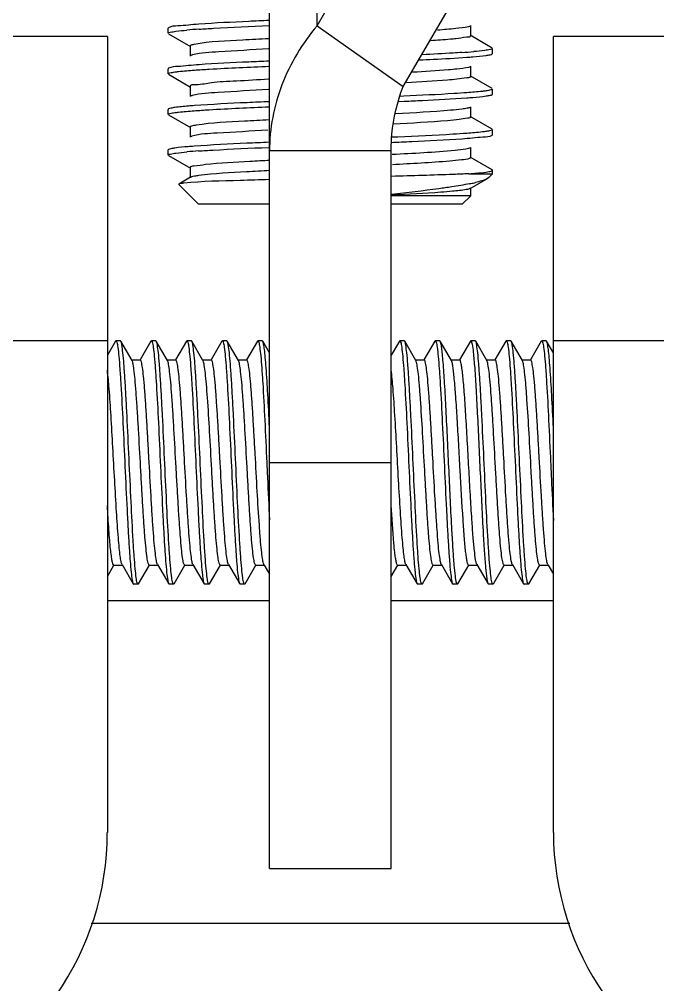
# Model space of a CAD drawing. Extents: x 27938 to 650306, y -92720 to 1524912.
# Drawn here: x 319589 to 319955, y 805428 to 805981 of the extents above; entities that cross this region are included whole.
import ezdxf

# ---------------------------------------------------------------- set-up
doc = ezdxf.new("R2010")
doc.units = 0
doc.header["$LTSCALE"] = 1000
doc.header["$MEASUREMENT"] = 0

msp = doc.modelspace()

# ---------------------------------------------------------------- linework, layer by layer
at = {"linetype": 'Continuous'}
for p, q in [((319759.54, 805976.92), (319930.65, 806269.01)), ((319808.82, 805942.07), (319979.93, 806234.16)), ((319759.54, 805976.92), (319759.54, 806148.02)), ((319732.32, 805494.54), (319732.32, 806101.56)), ((319674.48, 805975.76), (319674.26, 805975.5)), ((319674.26, 805972.6), (319674.26, 805975.5)), ((319674.26, 805972.6), (319674.26, 805975.5)), ((319759.54, 805976.92), (319808.82, 805942.07)), ((319847.55, 805971.14), (319847.55, 805976.95)), ((319639.42, 805970.8), (319569.72, 805970.8)), ((319639.42, 805970.8), (319639.42, 805515.11)), ((319674.48, 805972.34), (319687.09, 805965.04)), ((319859.9, 805964.14), (319847.29, 805971.44)), ((319894.97, 805515.11), (319894.97, 805970.8)), ((319964.66, 805970.8), (319894.97, 805970.8)), ((319686.84, 805965.34), (319686.84, 805959.53)), ((319859.9, 805960.73), (319860.12, 805960.98)), ((319860.12, 805960.98), (319860.12, 805963.88)), ((319860.12, 805960.98), (319860.12, 805963.88)), ((319847.55, 805947.91), (319847.55, 805953.72)), ((319674.48, 805952.52), (319674.26, 805952.27)), ((319674.26, 805949.36), (319674.26, 805952.27)), ((319674.26, 805949.36), (319674.26, 805952.27)), ((319674.48, 805949.11), (319687.09, 805941.81)), ((319859.9, 805940.91), (319847.29, 805948.21)), ((319686.84, 805942.1), (319686.84, 805936.3)), ((319859.9, 805937.49), (319860.12, 805937.75)), ((319860.12, 805937.75), (319860.12, 805940.65)), ((319860.12, 805937.75), (319860.12, 805940.65)), ((319805.84, 805933.53), (319809.44, 805933.69)), ((319809.29, 805936.58), (319807.16, 805936.49)), ((319674.48, 805929.29), (319674.26, 805929.04)), ((319674.26, 805926.13), (319674.26, 805929.04)), ((319674.26, 805926.13), (319674.26, 805929.04)), ((319674.48, 805925.88), (319687.09, 805918.58)), ((319847.55, 805924.68), (319847.55, 805930.49)), ((319859.9, 805917.68), (319847.29, 805924.97)), ((319686.84, 805918.87), (319686.84, 805913.06)), ((319860.12, 805914.52), (319860.12, 805917.42)), ((319860.12, 805914.52), (319860.12, 805917.42)), ((319805.84, 805913.2), (319801.89, 805913.03)), ((319859.9, 805914.26), (319860.12, 805914.52)), ((319674.48, 805906.06), (319674.26, 805905.8)), ((319674.26, 805902.9), (319674.26, 805905.8)), ((319674.26, 805902.9), (319674.26, 805905.8)), ((319802.02, 805905.23), (319732.32, 805905.23)), ((319802.02, 805494.54), (319802.02, 805905.23)), ((319847.55, 805901.45), (319847.55, 805907.26)), ((319674.48, 805902.65), (319687.09, 805895.35)), ((319859.9, 805894.44), (319847.29, 805901.74)), ((319686.84, 805895.64), (319686.84, 805889.83)), ((319860.12, 805894.19), (319859.9, 805894.44)), ((319860.12, 805892.16), (319860.12, 805894.19)), ((319687.09, 805890.13), (319680.4, 805886.25)), ((319846.47, 805892.16), (319860.12, 805892.16)), ((319847.29, 805883.73), (319857.21, 805889.47)), ((319858.05, 805890.09), (319857.21, 805889.47)), ((319858.05, 805890.09), (319860.12, 805892.16)), ((319680.4, 805886.25), (319680.34, 805886.08)), ((319691.69, 805874.74), (319680.34, 805886.08)), ((319847.55, 805879.58), (319847.55, 805884.02)), ((319847.55, 805879.58), (319802.02, 805879.58)), ((319842.7, 805874.74), (319847.55, 805879.58)), ((319732.32, 805874.74), (319691.69, 805874.74)), ((319842.7, 805874.74), (319802.02, 805874.74)), ((319639.42, 805796.56), (319569.72, 805796.56)), ((319644.09, 805796.34), (319639.42, 805788.27)), ((319644.09, 805796.34), (319644.35, 805796.56)), ((319646.89, 805796.56), (319644.35, 805796.56)), ((319646.89, 805796.56), (319644.35, 805796.56)), ((319644.35, 805796.56), (319644.39, 805796.55)), ((319647.15, 805796.34), (319646.89, 805796.56)), ((319653.57, 805785.26), (319647.15, 805796.34)), ((319664.42, 805796.34), (319658.19, 805785.59)), ((319664.42, 805796.34), (319664.68, 805796.56)), ((319667.22, 805796.56), (319664.68, 805796.56)), ((319667.22, 805796.56), (319664.68, 805796.56)), ((319664.68, 805796.56), (319664.71, 805796.55)), ((319667.48, 805796.34), (319667.22, 805796.56)), ((319673.9, 805785.26), (319667.48, 805796.34)), ((319684.74, 805796.34), (319678.52, 805785.59)), ((319684.74, 805796.34), (319685, 805796.56)), ((319687.54, 805796.56), (319685, 805796.56)), ((319687.54, 805796.56), (319685, 805796.56)), ((319685, 805796.56), (319685.04, 805796.55)), ((319687.8, 805796.34), (319687.54, 805796.56)), ((319694.22, 805785.26), (319687.8, 805796.34)), ((319705.07, 805796.34), (319698.84, 805785.59)), ((319705.07, 805796.34), (319705.33, 805796.56)), ((319707.87, 805796.56), (319705.33, 805796.56)), ((319707.87, 805796.56), (319705.33, 805796.56)), ((319705.33, 805796.56), (319705.37, 805796.55)), ((319708.13, 805796.34), (319707.87, 805796.56)), ((319714.55, 805785.26), (319708.13, 805796.34)), ((319725.4, 805796.34), (319719.17, 805785.59)), ((319725.4, 805796.34), (319725.66, 805796.56)), ((319728.2, 805796.56), (319725.66, 805796.56)), ((319728.2, 805796.56), (319725.66, 805796.56)), ((319725.66, 805796.56), (319725.7, 805796.55)), ((319728.46, 805796.34), (319728.2, 805796.56)), ((319732.32, 805789.67), (319728.46, 805796.34)), ((319806.71, 805796.34), (319802.02, 805788.24)), ((319806.71, 805796.34), (319806.97, 805796.56)), ((319809.51, 805796.56), (319806.97, 805796.56)), ((319809.51, 805796.56), (319806.97, 805796.56)), ((319806.97, 805796.56), (319807.01, 805796.55)), ((319809.77, 805796.34), (319809.51, 805796.56)), ((319816.19, 805785.26), (319809.77, 805796.34)), ((319827.04, 805796.34), (319820.81, 805785.59)), ((319827.04, 805796.34), (319827.3, 805796.56)), ((319829.84, 805796.56), (319827.3, 805796.56)), ((319829.84, 805796.56), (319827.3, 805796.56)), ((319827.3, 805796.56), (319827.34, 805796.55)), ((319830.1, 805796.34), (319829.84, 805796.56)), ((319836.52, 805785.26), (319830.1, 805796.34)), ((319847.37, 805796.34), (319841.14, 805785.59)), ((319847.37, 805796.34), (319847.63, 805796.56)), ((319850.17, 805796.56), (319847.63, 805796.56)), ((319850.17, 805796.56), (319847.63, 805796.56)), ((319847.63, 805796.56), (319847.67, 805796.55)), ((319850.43, 805796.34), (319850.17, 805796.56)), ((319856.85, 805785.26), (319850.43, 805796.34)), ((319867.7, 805796.34), (319861.47, 805785.59)), ((319867.7, 805796.34), (319867.96, 805796.56)), ((319870.5, 805796.56), (319867.96, 805796.56)), ((319870.5, 805796.56), (319867.96, 805796.56)), ((319867.96, 805796.56), (319867.99, 805796.55)), ((319870.76, 805796.34), (319870.5, 805796.56)), ((319877.18, 805785.26), (319870.76, 805796.34)), ((319888.02, 805796.34), (319881.8, 805785.59)), ((319888.02, 805796.34), (319888.28, 805796.56)), ((319890.82, 805796.56), (319888.28, 805796.56)), ((319890.82, 805796.56), (319888.28, 805796.56)), ((319888.28, 805796.56), (319888.32, 805796.55)), ((319891.08, 805796.34), (319890.82, 805796.56)), ((319894.97, 805789.63), (319891.08, 805796.34)), ((319964.66, 805796.56), (319894.97, 805796.56)), ((319658.3, 805785.52), (319653.41, 805785.52)), ((319678.63, 805785.52), (319673.74, 805785.52)), ((319698.96, 805785.52), (319694.07, 805785.52)), ((319694.35, 805784.99), (319694.22, 805785.26)), ((319719.29, 805785.52), (319714.4, 805785.52)), ((319820.93, 805785.52), (319816.04, 805785.52)), ((319816.39, 805784.81), (319816.19, 805785.26)), ((319841.26, 805785.52), (319836.37, 805785.52)), ((319861.58, 805785.52), (319856.69, 805785.52)), ((319881.91, 805785.52), (319877.02, 805785.52)), ((319730.74, 805726.79), (319730.75, 805726.61)), ((319732.32, 805726.86), (319802.02, 805726.86)), ((319893.37, 805726.79), (319893.4, 805726.06)), ((319639.42, 805661.59), (319643.21, 805668.14)), ((319643.1, 805668.2), (319647.99, 805668.2)), ((319647.83, 805668.47), (319654.25, 805657.39)), ((319657.31, 805657.39), (319663.54, 805668.14)), ((319663.42, 805668.2), (319668.31, 805668.2)), ((319668.16, 805668.47), (319674.58, 805657.39)), ((319677.64, 805657.39), (319683.87, 805668.14)), ((319683.75, 805668.2), (319688.64, 805668.2)), ((319688.49, 805668.47), (319694.91, 805657.39)), ((319697.97, 805657.39), (319704.19, 805668.14)), ((319704.08, 805668.2), (319708.97, 805668.2)), ((319708.82, 805668.47), (319715.24, 805657.39)), ((319718.3, 805657.39), (319724.52, 805668.14)), ((319724.41, 805668.2), (319729.3, 805668.2)), ((319729.14, 805668.47), (319729.3, 805668.2)), ((319729.3, 805668.2), (319732.32, 805662.98)), ((319802.02, 805661.56), (319805.83, 805668.14)), ((319805.72, 805668.2), (319810.61, 805668.2)), ((319810.46, 805668.47), (319816.88, 805657.39)), ((319819.94, 805657.39), (319826.16, 805668.14)), ((319826.05, 805668.2), (319830.94, 805668.2)), ((319830.78, 805668.47), (319837.2, 805657.39)), ((319840.26, 805657.39), (319846.49, 805668.14)), ((319846.38, 805668.2), (319851.27, 805668.2)), ((319851.11, 805668.47), (319857.53, 805657.39)), ((319860.59, 805657.39), (319866.82, 805668.14)), ((319866.7, 805668.2), (319871.59, 805668.2)), ((319871.44, 805668.47), (319877.86, 805657.39)), ((319880.92, 805657.39), (319887.15, 805668.14)), ((319887.03, 805668.2), (319891.92, 805668.2)), ((319891.77, 805668.47), (319891.92, 805668.2)), ((319891.92, 805668.2), (319894.97, 805662.95)), ((319654.25, 805657.39), (319654.51, 805657.17)), ((319657.05, 805657.17), (319654.51, 805657.17)), ((319657.05, 805657.17), (319654.51, 805657.17)), ((319657.05, 805657.17), (319657.01, 805657.17)), ((319657.31, 805657.39), (319657.05, 805657.17)), ((319674.58, 805657.39), (319674.84, 805657.17)), ((319677.38, 805657.17), (319674.84, 805657.17)), ((319677.38, 805657.17), (319674.84, 805657.17)), ((319677.38, 805657.17), (319677.34, 805657.17)), ((319677.64, 805657.39), (319677.38, 805657.17)), ((319694.91, 805657.39), (319695.17, 805657.17)), ((319697.71, 805657.17), (319695.17, 805657.17)), ((319697.71, 805657.17), (319695.17, 805657.17)), ((319697.71, 805657.17), (319697.67, 805657.17)), ((319697.97, 805657.39), (319697.71, 805657.17)), ((319715.24, 805657.39), (319715.5, 805657.17)), ((319718.04, 805657.17), (319715.5, 805657.17)), ((319718.04, 805657.17), (319715.5, 805657.17)), ((319718.04, 805657.17), (319718, 805657.17)), ((319718.3, 805657.39), (319718.04, 805657.17)), ((319816.88, 805657.39), (319817.14, 805657.17)), ((319819.68, 805657.17), (319817.14, 805657.17)), ((319819.68, 805657.17), (319817.14, 805657.17)), ((319819.68, 805657.17), (319819.64, 805657.17)), ((319819.94, 805657.39), (319819.68, 805657.17)), ((319837.2, 805657.39), (319837.46, 805657.17)), ((319840, 805657.17), (319837.46, 805657.17)), ((319840, 805657.17), (319837.46, 805657.17)), ((319840.26, 805657.39), (319840, 805657.17)), ((319857.53, 805657.39), (319857.79, 805657.17)), ((319860.33, 805657.17), (319857.79, 805657.17)), ((319860.33, 805657.17), (319857.79, 805657.17)), ((319860.33, 805657.17), (319860.29, 805657.17)), ((319860.59, 805657.39), (319860.33, 805657.17)), ((319877.86, 805657.39), (319878.12, 805657.17)), ((319880.66, 805657.17), (319878.12, 805657.17)), ((319880.66, 805657.17), (319878.12, 805657.17)), ((319880.66, 805657.17), (319880.62, 805657.17)), ((319880.92, 805657.39), (319880.66, 805657.17)), ((319639.42, 805647.87), (319732.32, 805647.87)), ((319802.02, 805647.87), (319894.97, 805647.87)), ((319732.32, 805494.54), (319802.02, 805494.54)), ((319630.07, 805463.18), (319904.32, 805463.18))]:
    msp.add_line(p, q, dxfattribs=at)
for centre, radius, start, end in [((319718.69, 805573.97), 401.84, 93.8141, 94.8058), ((319815.84, 806360.77), 400.09, 273.8288, 274.8033), ((319718.39, 805508.04), 398.06, 93.8424, 94.8038), ((319821.62, 806218.96), 327.74, 274.348, 274.8253), ((319827.34, 805984.79), 100.28, 281.6827, 283.258), ((319821.22, 806013.84), 129.96, 281.4121, 281.7338), ((319476.79, 805515.11), 162.62, 290.3175, 0), ((320057.59, 805515.11), 162.62, 180, 249.6825)]:
    msp.add_arc(centre, radius, start, end, dxfattribs=at)
for points, knots in [([(319691.8, 805977.81), (319687.79, 805977.54), (319682.17, 805976.76), (319676.05, 805976.65), (319674.49, 805975.76)], [0, 0, 0, 0, 0.690313, 1, 1, 1, 1]), ([(319732.01, 805979.87), (319728.14, 805979.71), (319714.73, 805979.11), (319701.32, 805978.46), (319691.8, 805977.81)], [0, 0, 0, 0, 0.28888, 1, 1, 1, 1]), ([(319691.96, 805974.92), (319694.72, 805975.1), (319708.06, 805975.91), (319721.41, 805976.51), (319732, 805976.97)], [0, 0, 0, 0, 0.20666, 1, 1, 1, 1]), ([(319759.54, 805976.92), (319751.1, 805966.83), (319737.33, 805944.2), (319732.32, 805918.04), (319732.32, 805905.23)], [0, 0, 0, 0, 0.506705, 1, 1, 1, 1]), ([(319847.29, 805976.66), (319846.99, 805976.48), (319844.24, 805975.73), (319841.45, 805975.48), (319839.01, 805975.23)], [0, 0, 0, 0, 0.12456, 1, 1, 1, 1]), ([(319674.26, 805972.6), (319674.26, 805973.02), (319676.48, 805973.3), (319677.61, 805973.6), (319678.73, 805973.75)], [0, 0, 0, 0, 0.271559, 1, 1, 1, 1]), ([(319847.54, 805971.14), (319847.55, 805970.37), (319843.15, 805970.28), (319841.14, 805969.64), (319839.01, 805969.42)], [0, 0, 0, 0, 0.265827, 1, 1, 1, 1]), ([(319689.16, 805966.23), (319688.57, 805966.11), (319687.9, 805965.96), (319686.84, 805965.58), (319686.84, 805965.34)], [0, 0, 0, 0, 0.709574, 1, 1, 1, 1]), ([(319731.79, 805969.46), (319726.86, 805969.21), (319712.65, 805968.3), (319698.3, 805967.99), (319689.16, 805966.23)], [0, 0, 0, 0, 0.346423, 1, 1, 1, 1]), ([(319839.01, 805969.42), (319838, 805969.32), (319833.17, 805968.87), (319828.33, 805968.52), (319824.5, 805968.27)], [0, 0, 0, 0, 0.208697, 1, 1, 1, 1]), ([(319688.26, 805960.22), (319688.02, 805960.17), (319687.63, 805960.06), (319687.24, 805959.91), (319687.1, 805959.82)], [0, 0, 0, 0, 0.589728, 1, 1, 1, 1]), ([(319731.79, 805963.65), (319722.29, 805963.16), (319707.82, 805962.09), (319693.16, 805961.43), (319688.26, 805960.22)], [0, 0, 0, 0, 0.653589, 1, 1, 1, 1]), ([(319818.27, 805957.32), (319820.88, 805957.45), (319829.92, 805957.9), (319838.96, 805958.4), (319845.39, 805958.87)], [0, 0, 0, 0, 0.288481, 1, 1, 1, 1]), ([(319842.55, 805961.57), (319840.9, 805961.46), (319833.3, 805960.98), (319825.69, 805960.59), (319819.74, 805960.3)], [0, 0, 0, 0, 0.217612, 1, 1, 1, 1]), ([(319845.39, 805958.87), (319846.52, 805958.95), (319850.18, 805959.24), (319853.84, 805959.57), (319856.36, 805959.93)], [0, 0, 0, 0, 0.307442, 1, 1, 1, 1]), ([(319860.12, 805963.88), (319860.12, 805963.46), (319857.88, 805963.18), (319856.75, 805962.88), (319855.63, 805962.73)], [0, 0, 0, 0, 0.271489, 1, 1, 1, 1]), ([(319856.36, 805959.93), (319857.13, 805960.03), (319858.32, 805960.24), (319859.52, 805960.51), (319859.9, 805960.73)], [0, 0, 0, 0, 0.642991, 1, 1, 1, 1]), ([(319691.96, 805954.59), (319687.92, 805954.31), (319682.24, 805953.53), (319676.06, 805953.43), (319674.49, 805952.52)], [0, 0, 0, 0, 0.690488, 1, 1, 1, 1]), ([(319689.26, 805951.49), (319692.12, 805951.7), (319706.4, 805952.62), (319720.71, 805953.25), (319732.15, 805953.74)], [0, 0, 0, 0, 0.199878, 1, 1, 1, 1]), ([(319732, 805956.64), (319728.15, 805956.48), (319714.8, 805955.88), (319701.45, 805955.23), (319691.96, 805954.59)], [0, 0, 0, 0, 0.28855, 1, 1, 1, 1]), ([(319847.29, 805953.43), (319847.01, 805953.26), (319844.51, 805952.55), (319841.95, 805952.31), (319839.72, 805952.08)], [0, 0, 0, 0, 0.12695, 1, 1, 1, 1]), ([(319674.26, 805949.36), (319674.26, 805949.73), (319676.15, 805950.04), (319677.14, 805950.3), (319678.1, 805950.43)], [0, 0, 0, 0, 0.274156, 1, 1, 1, 1]), ([(319678.1, 805950.43), (319678.81, 805950.53), (319682.52, 805950.98), (319686.25, 805951.27), (319689.26, 805951.49)], [0, 0, 0, 0, 0.191478, 1, 1, 1, 1]), ([(319839.72, 805952.08), (319838.1, 805951.9), (319829.64, 805951.13), (319821.15, 805950.62), (319814.3, 805950.23)], [0, 0, 0, 0, 0.191776, 1, 1, 1, 1]), ([(319847.54, 805947.91), (319847.55, 805947.2), (319843.54, 805947.05), (319841.67, 805946.48), (319839.72, 805946.27)], [0, 0, 0, 0, 0.266822, 1, 1, 1, 1]), ([(319731.82, 805946.23), (319725.65, 805945.91), (319715.04, 805945.17), (319699.99, 805944.71), (319693.12, 805942.94), (319686.85, 805943.19), (319686.84, 805942.1)], [0, 0, 0, 0, 0.408978, 0.726291, 0.927833, 1, 1, 1, 1]), ([(319839.72, 805946.27), (319837.9, 805946.07), (319828.25, 805945.2), (319818.57, 805944.65), (319810.72, 805944.22)], [0, 0, 0, 0, 0.188503, 1, 1, 1, 1]), ([(319688.05, 805936.94), (319687.86, 805936.89), (319687.54, 805936.79), (319687.22, 805936.66), (319687.1, 805936.59)], [0, 0, 0, 0, 0.581089, 1, 1, 1, 1]), ([(319731.8, 805940.42), (319722.18, 805939.93), (319707.66, 805938.79), (319692.88, 805938.23), (319688.05, 805936.94)], [0, 0, 0, 0, 0.658464, 1, 1, 1, 1]), ([(319802.02, 805905.23), (319802.02, 805908.4), (319802.6, 805920.93), (319805.54, 805933.31), (319808.82, 805942.07)], [0, 0, 0, 0, 0.253333, 1, 1, 1, 1]), ([(319845.39, 805938.54), (319842.95, 805938.36), (319830.93, 805937.58), (319818.89, 805937.01), (319809.29, 805936.58)], [0, 0, 0, 0, 0.202741, 1, 1, 1, 1]), ([(319845.36, 805935.64), (319846.49, 805935.72), (319850.16, 805936.01), (319853.83, 805936.34), (319856.36, 805936.69)], [0, 0, 0, 0, 0.307508, 1, 1, 1, 1]), ([(319856.36, 805939.6), (319855.67, 805939.5), (319852.02, 805939.05), (319848.35, 805938.76), (319845.39, 805938.54)], [0, 0, 0, 0, 0.191345, 1, 1, 1, 1]), ([(319860.12, 805940.65), (319860.12, 805940.29), (319858.28, 805939.98), (319857.31, 805939.73), (319856.36, 805939.6)], [0, 0, 0, 0, 0.274511, 1, 1, 1, 1]), ([(319856.36, 805936.69), (319857.13, 805936.8), (319858.31, 805937.01), (319859.52, 805937.28), (319859.9, 805937.49)], [0, 0, 0, 0, 0.64302, 1, 1, 1, 1]), ([(319689.26, 805931.17), (319688.12, 805931.08), (319684.39, 805930.79), (319680.67, 805930.46), (319678.1, 805930.1)], [0, 0, 0, 0, 0.307315, 1, 1, 1, 1]), ([(319732.15, 805933.42), (319727.94, 805933.23), (319713.64, 805932.59), (319699.34, 805931.9), (319689.26, 805931.17)], [0, 0, 0, 0, 0.294353, 1, 1, 1, 1]), ([(319809.44, 805933.69), (319812.95, 805933.84), (319824.93, 805934.4), (319836.9, 805935.01), (319845.36, 805935.64)], [0, 0, 0, 0, 0.292638, 1, 1, 1, 1]), ([(319674.26, 805926.13), (319674.26, 805926.5), (319676.13, 805926.81), (319677.11, 805927.06), (319678.06, 805927.19)], [0, 0, 0, 0, 0.274335, 1, 1, 1, 1]), ([(319678.1, 805930.1), (319677.31, 805929.99), (319676.1, 805929.78), (319674.87, 805929.51), (319674.49, 805929.29)], [0, 0, 0, 0, 0.643846, 1, 1, 1, 1]), ([(319678.06, 805927.19), (319678.77, 805927.29), (319682.44, 805927.74), (319686.14, 805928.03), (319689.13, 805928.25)], [0, 0, 0, 0, 0.191445, 1, 1, 1, 1]), ([(319689.13, 805928.25), (319691.98, 805928.46), (319706.31, 805929.38), (319720.66, 805930.02), (319732.15, 805930.51)], [0, 0, 0, 0, 0.199508, 1, 1, 1, 1]), ([(319842.43, 805929.16), (319840.32, 805928.89), (319827.75, 805927.66), (319815.14, 805927.02), (319804.65, 805926.47)], [0, 0, 0, 0, 0.168361, 1, 1, 1, 1]), ([(319847.29, 805930.19), (319846.79, 805929.9), (319845.12, 805929.57), (319843.5, 805929.3), (319842.43, 805929.16)], [0, 0, 0, 0, 0.350876, 1, 1, 1, 1]), ([(319732.05, 805923.01), (319727.37, 805922.77), (319713.44, 805921.94), (319699.44, 805921.42), (319690.28, 805919.96)], [0, 0, 0, 0, 0.335812, 1, 1, 1, 1]), ([(319841.01, 805923.18), (319838.8, 805922.92), (319826.27, 805921.78), (319813.7, 805921.13), (319803.35, 805920.6)], [0, 0, 0, 0, 0.176564, 1, 1, 1, 1]), ([(319847.54, 805924.68), (319847.55, 805924.08), (319844.23, 805923.83), (319842.64, 805923.37), (319841.01, 805923.18)], [0, 0, 0, 0, 0.268738, 1, 1, 1, 1]), ([(319690.28, 805919.96), (319689.41, 805919.82), (319688.49, 805919.6), (319686.84, 805919.21), (319686.84, 805918.87)], [0, 0, 0, 0, 0.720112, 1, 1, 1, 1]), ([(319731.27, 805917.16), (319721.62, 805916.66), (319707.23, 805915.45), (319692.49, 805915.03), (319687.82, 805913.64)], [0, 0, 0, 0, 0.664513, 1, 1, 1, 1]), ([(319845.36, 805915.31), (319842.72, 805915.11), (319829.55, 805914.26), (319816.37, 805913.66), (319805.84, 805913.2)], [0, 0, 0, 0, 0.201017, 1, 1, 1, 1]), ([(319856.36, 805916.36), (319855.66, 805916.27), (319852.01, 805915.82), (319848.33, 805915.53), (319845.36, 805915.31)], [0, 0, 0, 0, 0.191315, 1, 1, 1, 1]), ([(319860.12, 805917.42), (319860.12, 805917.06), (319858.28, 805916.75), (319857.3, 805916.5), (319856.36, 805916.36)], [0, 0, 0, 0, 0.27452, 1, 1, 1, 1]), ([(319687.82, 805913.64), (319687.68, 805913.6), (319687.43, 805913.52), (319687.19, 805913.41), (319687.1, 805913.36)], [0, 0, 0, 0, 0.569413, 1, 1, 1, 1]), ([(319731.95, 805910.17), (319727.74, 805909.99), (319713.46, 805909.35), (319699.18, 805908.66), (319689.13, 805907.92)], [0, 0, 0, 0, 0.294609, 1, 1, 1, 1]), ([(319802.06, 805910.13), (319805.97, 805910.3), (319819.51, 805910.9), (319833.05, 805911.56), (319842.66, 805912.21)], [0, 0, 0, 0, 0.2891, 1, 1, 1, 1]), ([(319842.66, 805912.21), (319846.65, 805912.49), (319852.24, 805913.26), (319858.34, 805913.37), (319859.9, 805914.26)], [0, 0, 0, 0, 0.690204, 1, 1, 1, 1]), ([(319674.26, 805902.9), (319674.26, 805903.32), (319676.48, 805903.6), (319677.6, 805903.9), (319678.72, 805904.05)], [0, 0, 0, 0, 0.271614, 1, 1, 1, 1]), ([(319678.06, 805906.87), (319677.28, 805906.76), (319676.09, 805906.55), (319674.86, 805906.28), (319674.49, 805906.06)], [0, 0, 0, 0, 0.643454, 1, 1, 1, 1]), ([(319689.13, 805907.92), (319687.99, 805907.84), (319684.3, 805907.55), (319680.61, 805907.22), (319678.06, 805906.87)], [0, 0, 0, 0, 0.307366, 1, 1, 1, 1]), ([(319691.71, 805905.2), (319694.47, 805905.39), (319707.87, 805906.21), (319721.28, 805906.81), (319731.93, 805907.27)], [0, 0, 0, 0, 0.206107, 1, 1, 1, 1]), ([(319844.76, 805906.28), (319842.72, 805905.92), (319828.7, 805904.41), (319814.64, 805903.75), (319802.65, 805903.14)], [0, 0, 0, 0, 0.147214, 1, 1, 1, 1]), ([(319847.29, 805906.96), (319847, 805906.8), (319846.15, 805906.55), (319845.3, 805906.37), (319844.76, 805906.28)], [0, 0, 0, 0, 0.376557, 1, 1, 1, 1]), ([(319732.44, 805899.79), (319728.67, 805899.6), (319716.38, 805898.94), (319704.08, 805898.24), (319695.58, 805897.38)], [0, 0, 0, 0, 0.306539, 1, 1, 1, 1]), ([(319842.25, 805900.1), (319840.05, 805899.81), (319826.88, 805898.56), (319813.67, 805897.9), (319802.69, 805897.33)], [0, 0, 0, 0, 0.168449, 1, 1, 1, 1]), ([(319847.55, 805901.45), (319847.55, 805901.29), (319845.58, 805900.2), (319843.93, 805900.32), (319842.25, 805900.1)], [0, 0, 0, 0, 0.08596, 1, 1, 1, 1]), ([(319695.58, 805897.38), (319693.4, 805897.16), (319691.34, 805896.5), (319686.84, 805896.43), (319686.84, 805895.64)], [0, 0, 0, 0, 0.734394, 1, 1, 1, 1]), ([(319732.5, 805893.99), (319728.07, 805893.76), (319714.46, 805892.99), (319700.8, 805892.35), (319691.69, 805891.12)], [0, 0, 0, 0, 0.325706, 1, 1, 1, 1]), ([(319849.19, 805892.38), (319850.13, 805892.46), (319853.07, 805892.73), (319856.02, 805893.03), (319858, 805893.4)], [0, 0, 0, 0, 0.318168, 1, 1, 1, 1]), ([(319858, 805893.4), (319858.41, 805893.47), (319859.05, 805893.61), (319859.69, 805893.81), (319859.91, 805893.94)], [0, 0, 0, 0, 0.619944, 1, 1, 1, 1]), ([(319859.91, 805893.94), (319859.97, 805893.97), (319860.06, 805894.04), (319860.12, 805894.14), (319860.12, 805894.19)], [0, 0, 0, 0, 0.597477, 1, 1, 1, 1]), ([(319732.21, 805888.82), (319726.62, 805888.66), (319710.3, 805888.09), (319693.93, 805887.87), (319683.25, 805886.75)], [0, 0, 0, 0, 0.34233, 1, 1, 1, 1]), ([(319687.66, 805890.36), (319687.55, 805890.33), (319687.36, 805890.26), (319687.17, 805890.17), (319687.09, 805890.13)], [0, 0, 0, 0, 0.559909, 1, 1, 1, 1]), ([(319691.69, 805891.12), (319690.88, 805891.01), (319689.52, 805890.81), (319688.18, 805890.53), (319687.66, 805890.36)], [0, 0, 0, 0, 0.599115, 1, 1, 1, 1]), ([(319846.47, 805892.16), (319843.54, 805892.02), (319828.81, 805891.43), (319814.06, 805891.01), (319802.25, 805890.69)], [0, 0, 0, 0, 0.198632, 1, 1, 1, 1]), ([(319683.25, 805886.75), (319682.61, 805886.69), (319681.67, 805886.55), (319680.68, 805886.41), (319680.41, 805886.25)], [0, 0, 0, 0, 0.666426, 1, 1, 1, 1]), ([(319836.75, 805884.67), (319834.27, 805884.29), (319822.8, 805882.64), (319811.28, 805881.29), (319802.25, 805880.26)], [0, 0, 0, 0, 0.215985, 1, 1, 1, 1]), ([(319837.19, 805882.13), (319834.95, 805881.92), (319823.37, 805880.99), (319811.76, 805880.37), (319802.4, 805879.89)], [0, 0, 0, 0, 0.193571, 1, 1, 1, 1]), ([(319846.39, 805883.4), (319845.91, 805883.27), (319842.87, 805882.66), (319839.78, 805882.37), (319837.19, 805882.13)], [0, 0, 0, 0, 0.160547, 1, 1, 1, 1]), ([(319847.29, 805883.73), (319847.17, 805883.66), (319846.88, 805883.54), (319846.57, 805883.45), (319846.39, 805883.4)], [0, 0, 0, 0, 0.420841, 1, 1, 1, 1]), ([(319644.39, 805796.55), (319644.43, 805796.54), (319644.67, 805796.36), (319644.74, 805796.05), (319644.82, 805795.82)], [0, 0, 0, 0, 0.146246, 1, 1, 1, 1]), ([(319644.82, 805795.82), (319645.13, 805794.85), (319645.53, 805792.12), (319646.1, 805787.02), (319646.65, 805779.91), (319647.47, 805767.21), (319648.42, 805748.56), (319649.53, 805724.67), (319650.47, 805704.39), (319651.27, 805689.12), (319651.84, 805679.29), (319652.42, 805671.05), (319652.94, 805664.61), (319653.55, 805660.31), (319653.88, 805658.04), (319654.25, 805657.39)], [0, 0, 0, 0, 0.021868, 0.059293, 0.111148, 0.175758, 0.334416, 0.514504, 0.692433, 0.773207, 0.844889, 0.905123, 0.951944, 0.983855, 1, 1, 1, 1]), ([(319656.58, 805657.91), (319656.27, 805658.88), (319655.87, 805661.61), (319655.3, 805666.72), (319654.75, 805673.83), (319653.93, 805686.53), (319652.98, 805705.18), (319651.87, 805729.06), (319650.93, 805749.35), (319650.13, 805764.61), (319649.56, 805774.44), (319648.98, 805782.68), (319648.46, 805789.12), (319647.84, 805793.42), (319647.52, 805795.69), (319647.15, 805796.33)], [0, 0, 0, 0, 0.021893, 0.059337, 0.111209, 0.175831, 0.334488, 0.514558, 0.692467, 0.773229, 0.8449, 0.905129, 0.951948, 0.983856, 1, 1, 1, 1]), ([(319664.71, 805796.55), (319664.75, 805796.54), (319664.99, 805796.37), (319665.07, 805796.07), (319665.14, 805795.84)], [0, 0, 0, 0, 0.147522, 1, 1, 1, 1]), ([(319665.14, 805795.84), (319665.45, 805794.89), (319665.85, 805792.17), (319666.42, 805787.09), (319666.97, 805780), (319667.79, 805767.3), (319668.75, 805748.65), (319669.85, 805724.75), (319670.8, 805704.45), (319671.6, 805689.16), (319672.17, 805679.32), (319672.75, 805671.07), (319673.27, 805664.62), (319673.88, 805660.31), (319674.2, 805658.04), (319674.58, 805657.39)], [0, 0, 0, 0, 0.02168, 0.058952, 0.110694, 0.175227, 0.333837, 0.514005, 0.692077, 0.772934, 0.8447, 0.905011, 0.95189, 0.983838, 1, 1, 1, 1]), ([(319676.91, 805657.91), (319676.6, 805658.87), (319676.2, 805661.61), (319675.63, 805666.71), (319675.08, 805673.82), (319674.26, 805686.52), (319673.3, 805705.17), (319672.2, 805729.05), (319671.25, 805749.34), (319670.46, 805764.61), (319669.89, 805774.44), (319669.3, 805782.68), (319668.79, 805789.12), (319668.17, 805793.42), (319667.85, 805795.69), (319667.48, 805796.33)], [0, 0, 0, 0, 0.021869, 0.059298, 0.111159, 0.175773, 0.334425, 0.514513, 0.692436, 0.773203, 0.844885, 0.905123, 0.951945, 0.983855, 1, 1, 1, 1]), ([(319685.04, 805796.55), (319685.08, 805796.54), (319685.33, 805796.36), (319685.4, 805796.05), (319685.48, 805795.82)], [0, 0, 0, 0, 0.146192, 1, 1, 1, 1]), ([(319685.48, 805795.82), (319685.78, 805794.85), (319686.18, 805792.12), (319686.75, 805787.02), (319687.3, 805779.91), (319688.13, 805767.2), (319689.08, 805748.56), (319690.19, 805724.67), (319691.13, 805704.39), (319691.93, 805689.12), (319692.5, 805679.29), (319693.08, 805671.05), (319693.6, 805664.61), (319694.21, 805660.31), (319694.53, 805658.04), (319694.91, 805657.39)], [0, 0, 0, 0, 0.021875, 0.059308, 0.111172, 0.175789, 0.334441, 0.514524, 0.692444, 0.773209, 0.844888, 0.905124, 0.951946, 0.983855, 1, 1, 1, 1]), ([(319697.24, 805657.89), (319696.93, 805658.84), (319696.54, 805661.56), (319695.96, 805666.64), (319695.41, 805673.74), (319694.59, 805686.43), (319693.64, 805705.08), (319692.53, 805728.98), (319691.58, 805749.28), (319690.79, 805764.57), (319690.22, 805774.41), (319689.63, 805782.66), (319689.12, 805789.11), (319688.5, 805793.41), (319688.18, 805795.69), (319687.8, 805796.33)], [0, 0, 0, 0, 0.021696, 0.058981, 0.110733, 0.175273, 0.333889, 0.51405, 0.692109, 0.772959, 0.844718, 0.905021, 0.951895, 0.98384, 1, 1, 1, 1]), ([(319705.37, 805796.55), (319705.41, 805796.54), (319705.65, 805796.36), (319705.73, 805796.05), (319705.8, 805795.81)], [0, 0, 0, 0, 0.146067, 1, 1, 1, 1]), ([(319705.8, 805795.81), (319706.11, 805794.85), (319706.51, 805792.11), (319707.08, 805787.01), (319707.63, 805779.9), (319708.46, 805767.19), (319709.41, 805748.55), (319710.51, 805724.67), (319711.46, 805704.38), (319712.26, 805689.11), (319712.82, 805679.28), (319713.41, 805671.04), (319713.92, 805664.61), (319714.54, 805660.31), (319714.86, 805658.04), (319715.24, 805657.39)], [0, 0, 0, 0, 0.021894, 0.059339, 0.111212, 0.175833, 0.334492, 0.514561, 0.69247, 0.773231, 0.844902, 0.905131, 0.951948, 0.983856, 1, 1, 1, 1]), ([(319717.56, 805657.91), (319717.26, 805658.87), (319716.86, 805661.61), (319716.29, 805666.71), (319715.74, 805673.82), (319714.91, 805686.52), (319713.96, 805705.17), (319712.85, 805729.05), (319711.91, 805749.34), (319711.11, 805764.61), (319710.54, 805774.44), (319709.96, 805782.68), (319709.44, 805789.12), (319708.83, 805793.42), (319708.51, 805795.69), (319708.13, 805796.33)], [0, 0, 0, 0, 0.021872, 0.059299, 0.111157, 0.175768, 0.334426, 0.51451, 0.692437, 0.773209, 0.84489, 0.905124, 0.951944, 0.983855, 1, 1, 1, 1]), ([(319725.7, 805796.55), (319725.74, 805796.54), (319725.98, 805796.36), (319726.05, 805796.06), (319726.13, 805795.82)], [0, 0, 0, 0, 0.14652, 1, 1, 1, 1]), ([(319726.13, 805795.82), (319726.43, 805794.89), (319726.82, 805792.25), (319727.38, 805787.33), (319727.92, 805780.47), (319728.73, 805768.2), (319729.66, 805750.11), (319730.37, 805734.9), (319730.74, 805726.79)], [0, 0, 0, 0, 0.0425, 0.114919, 0.215181, 0.340186, 0.648075, 1, 1, 1, 1]), ([(319732.32, 805747.2), (319732.02, 805753.44), (319731.45, 805764.76), (319730.66, 805778.06), (319729.96, 805786.61), (319729.52, 805791.16), (319729.04, 805794.23), (319728.74, 805795.85), (319728.46, 805796.33)], [0, 0, 0, 0, 0.379707, 0.689476, 0.809337, 0.902177, 0.966048, 1, 1, 1, 1]), ([(319807.01, 805796.55), (319807.05, 805796.54), (319807.29, 805796.36), (319807.37, 805796.06), (319807.44, 805795.83)], [0, 0, 0, 0, 0.146788, 1, 1, 1, 1]), ([(319807.44, 805795.83), (319807.75, 805794.87), (319808.15, 805792.14), (319808.72, 805787.05), (319809.27, 805779.95), (319810.09, 805767.25), (319811.05, 805748.6), (319812.15, 805724.71), (319813.1, 805704.41), (319813.89, 805689.14), (319814.46, 805679.3), (319815.05, 805671.05), (319815.56, 805664.61), (319816.18, 805660.31), (319816.5, 805658.04), (319816.88, 805657.39)], [0, 0, 0, 0, 0.021788, 0.059148, 0.110955, 0.175533, 0.334174, 0.514296, 0.692285, 0.773094, 0.844811, 0.905077, 0.951921, 0.983848, 1, 1, 1, 1]), ([(319819.2, 805657.91), (319818.9, 805658.87), (319818.5, 805661.61), (319817.93, 805666.71), (319817.38, 805673.82), (319816.55, 805686.52), (319815.6, 805705.17), (319814.49, 805729.06), (319813.55, 805749.34), (319812.75, 805764.61), (319812.18, 805774.44), (319811.6, 805782.68), (319811.08, 805789.12), (319810.47, 805793.42), (319810.15, 805795.69), (319809.77, 805796.33)], [0, 0, 0, 0, 0.021877, 0.059311, 0.111175, 0.175792, 0.334445, 0.514524, 0.692444, 0.773209, 0.844887, 0.905122, 0.951945, 0.983855, 1, 1, 1, 1]), ([(319827.34, 805796.55), (319827.38, 805796.54), (319827.62, 805796.36), (319827.69, 805796.06), (319827.77, 805795.83)], [0, 0, 0, 0, 0.146706, 1, 1, 1, 1]), ([(319827.77, 805795.83), (319828.08, 805794.87), (319828.48, 805792.14), (319829.05, 805787.04), (319829.6, 805779.94), (319830.42, 805767.24), (319831.37, 805748.59), (319832.48, 805724.7), (319833.42, 805704.41), (319834.22, 805689.13), (319834.79, 805679.3), (319835.38, 805671.05), (319835.89, 805664.61), (319836.51, 805660.31), (319836.83, 805658.04), (319837.2, 805657.39)], [0, 0, 0, 0, 0.0218, 0.059172, 0.110989, 0.175574, 0.334211, 0.514328, 0.692305, 0.773106, 0.844818, 0.905082, 0.951925, 0.983849, 1, 1, 1, 1]), ([(319836.84, 805687.97), (319836.21, 805699.27), (319835.4, 805716.6), (319834.33, 805739.66), (319833.52, 805756.45), (319832.71, 805771.25), (319832.02, 805781.87), (319831.41, 805788.63), (319831.02, 805792.2), (319830.61, 805794.64), (319830.33, 805795.94), (319830.1, 805796.33)], [0, 0, 0, 0, 0.31261, 0.479025, 0.637331, 0.776893, 0.888349, 0.931124, 0.964281, 0.987309, 1, 1, 1, 1]), ([(319847.67, 805796.55), (319847.71, 805796.54), (319847.95, 805796.36), (319848.02, 805796.06), (319848.1, 805795.83)], [0, 0, 0, 0, 0.14666, 1, 1, 1, 1]), ([(319848.1, 805795.83), (319848.58, 805794.31), (319849.06, 805789.77), (319849.88, 805781.21), (319850.61, 805769.18), (319851.41, 805754.48), (319852.19, 805738.04), (319853.23, 805715.67), (319854.01, 805698.89), (319854.62, 805687.97)], [0, 0, 0, 0, 0.04411, 0.125541, 0.239358, 0.37843, 0.533993, 0.696234, 1, 1, 1, 1]), ([(319859.86, 805657.9), (319859.56, 805658.86), (319859.16, 805661.58), (319858.59, 805666.67), (319858.04, 805673.77), (319857.21, 805686.47), (319856.26, 805705.12), (319855.15, 805729.01), (319854.21, 805749.31), (319853.41, 805764.59), (319852.84, 805774.42), (319852.26, 805782.67), (319851.74, 805789.11), (319851.12, 805793.41), (319850.8, 805795.69), (319850.43, 805796.33)], [0, 0, 0, 0, 0.02177, 0.059115, 0.110912, 0.175482, 0.334119, 0.514249, 0.692251, 0.773068, 0.844793, 0.905066, 0.951916, 0.983846, 1, 1, 1, 1]), ([(319867.99, 805796.55), (319868.04, 805796.54), (319868.28, 805796.36), (319868.35, 805796.05), (319868.43, 805795.81)], [0, 0, 0, 0, 0.146034, 1, 1, 1, 1]), ([(319868.43, 805795.81), (319868.74, 805794.85), (319869.14, 805792.11), (319869.71, 805787.01), (319870.26, 805779.9), (319871.08, 805767.19), (319872.03, 805748.55), (319873.14, 805724.66), (319874.08, 805704.38), (319874.88, 805689.11), (319875.45, 805679.28), (319876.03, 805671.04), (319876.55, 805664.61), (319877.16, 805660.31), (319877.49, 805658.04), (319877.86, 805657.39)], [0, 0, 0, 0, 0.021899, 0.059349, 0.111223, 0.175847, 0.334508, 0.514576, 0.692482, 0.773242, 0.844912, 0.905137, 0.951951, 0.983857, 1, 1, 1, 1]), ([(319880.19, 805657.91), (319879.88, 805658.88), (319879.48, 805661.62), (319878.91, 805666.72), (319878.36, 805673.83), (319877.54, 805686.54), (319876.58, 805705.18), (319875.48, 805729.07), (319874.53, 805749.35), (319873.74, 805764.62), (319873.17, 805774.44), (319872.58, 805782.68), (319872.07, 805789.12), (319871.45, 805793.42), (319871.13, 805795.69), (319870.76, 805796.33)], [0, 0, 0, 0, 0.02191, 0.059368, 0.111249, 0.175876, 0.33454, 0.514602, 0.692499, 0.773255, 0.84492, 0.905142, 0.951954, 0.983858, 1, 1, 1, 1]), ([(319888.32, 805796.55), (319888.36, 805796.54), (319888.6, 805796.36), (319888.68, 805796.06), (319888.75, 805795.83)], [0, 0, 0, 0, 0.147008, 1, 1, 1, 1]), ([(319888.75, 805795.83), (319889.05, 805794.9), (319889.44, 805792.27), (319890, 805787.35), (319890.54, 805780.5), (319891.35, 805768.22), (319892.28, 805750.12), (319892.99, 805734.91), (319893.37, 805726.79)], [0, 0, 0, 0, 0.042374, 0.114709, 0.214932, 0.339935, 0.647912, 1, 1, 1, 1]), ([(319894.97, 805746.79), (319894.66, 805753.07), (319894.09, 805764.49), (319893.29, 805777.9), (319892.59, 805786.53), (319892.15, 805791.11), (319891.67, 805794.21), (319891.37, 805795.85), (319891.08, 805796.33)], [0, 0, 0, 0, 0.379459, 0.689334, 0.809279, 0.902185, 0.96608, 1, 1, 1, 1]), ([(319663.42, 805668.2), (319663.29, 805668.2), (319662.99, 805668.62), (319662.59, 805669.96), (319662.05, 805673.07), (319661.5, 805678.09), (319660.9, 805684.92), (319660.3, 805693.24), (319659.7, 805702.79), (319659.1, 805713.2), (319658.29, 805727.72), (319657.51, 805742.11), (319656.68, 805755.84), (319656.08, 805764.82), (319655.48, 805772.42), (319654.93, 805778.4), (319654.3, 805782.47), (319653.94, 805784.62), (319653.57, 805785.26)], [0, 0, 0, 0, 0.003456, 0.010692, 0.037889, 0.081613, 0.140407, 0.212192, 0.2944, 0.384075, 0.47799, 0.664972, 0.751304, 0.828651, 0.894236, 0.945722, 0.981321, 1, 1, 1, 1]), ([(319668.16, 805668.47), (319667.79, 805669.1), (319667.42, 805671.26), (319666.8, 805675.32), (319666.25, 805681.31), (319665.64, 805688.91), (319665.05, 805697.89), (319664.22, 805711.62), (319663.44, 805726.01), (319662.63, 805740.53), (319662.03, 805750.94), (319661.42, 805760.48), (319660.83, 805768.81), (319660.23, 805775.64), (319659.68, 805780.65), (319659.14, 805783.76), (319658.74, 805785.11), (319658.44, 805785.52), (319658.3, 805785.52)], [0, 0, 0, 0, 0.01868, 0.054278, 0.105764, 0.171348, 0.248694, 0.335026, 0.52201, 0.615925, 0.705601, 0.787808, 0.859593, 0.918386, 0.962109, 0.989306, 0.996546, 1, 1, 1, 1]), ([(319683.75, 805668.2), (319683.62, 805668.2), (319683.32, 805668.62), (319682.92, 805669.96), (319682.38, 805673.07), (319681.82, 805678.09), (319681.23, 805684.92), (319680.63, 805693.24), (319680.03, 805702.79), (319679.43, 805713.2), (319678.62, 805727.72), (319677.83, 805742.11), (319677.01, 805755.84), (319676.41, 805764.82), (319675.81, 805772.42), (319675.25, 805778.4), (319674.63, 805782.47), (319674.26, 805784.62), (319673.9, 805785.26)], [0, 0, 0, 0, 0.003455, 0.010693, 0.037891, 0.081614, 0.140407, 0.212192, 0.2944, 0.384075, 0.47799, 0.664974, 0.751306, 0.828653, 0.894237, 0.945722, 0.98132, 1, 1, 1, 1]), ([(319688.49, 805668.47), (319688.12, 805669.1), (319687.75, 805671.26), (319687.13, 805675.32), (319686.58, 805681.31), (319685.97, 805688.91), (319685.38, 805697.89), (319684.55, 805711.62), (319683.76, 805726.01), (319682.96, 805740.53), (319682.35, 805750.94), (319681.75, 805760.48), (319681.16, 805768.81), (319680.56, 805775.64), (319680.01, 805780.65), (319679.46, 805783.76), (319679.06, 805785.11), (319678.77, 805785.52), (319678.63, 805785.52)], [0, 0, 0, 0, 0.018679, 0.054277, 0.105763, 0.171348, 0.248695, 0.335027, 0.52201, 0.615925, 0.7056, 0.787807, 0.859593, 0.918386, 0.96211, 0.989308, 0.996544, 1, 1, 1, 1]), ([(319704.08, 805668.2), (319703.95, 805668.2), (319703.65, 805668.61), (319703.26, 805669.92), (319702.72, 805672.95), (319702.18, 805677.84), (319701.59, 805684.51), (319701, 805692.65), (319700.4, 805702), (319699.81, 805712.22), (319699.01, 805726.54), (319698.07, 805743.84), (319697.09, 805760.14), (319696.24, 805771.26), (319695.67, 805777.45), (319695.08, 805781.85), (319694.68, 805784.2), (319694.35, 805784.99)], [0, 0, 0, 0, 0.003398, 0.010481, 0.037063, 0.079811, 0.137346, 0.207687, 0.288384, 0.376611, 0.469274, 0.654855, 0.819309, 0.886268, 0.939811, 0.978111, 1, 1, 1, 1]), ([(319708.82, 805668.47), (319708.45, 805669.1), (319708.08, 805671.26), (319707.46, 805675.32), (319706.91, 805681.31), (319706.3, 805688.91), (319705.7, 805697.89), (319704.88, 805711.62), (319704.09, 805726.01), (319703.29, 805740.53), (319702.68, 805750.94), (319702.08, 805760.48), (319701.49, 805768.81), (319700.89, 805775.64), (319700.33, 805780.65), (319699.79, 805783.76), (319699.39, 805785.11), (319699.1, 805785.52), (319698.96, 805785.52)], [0, 0, 0, 0, 0.01868, 0.054279, 0.105766, 0.17135, 0.248697, 0.335029, 0.522011, 0.615926, 0.705601, 0.78781, 0.859595, 0.918388, 0.962111, 0.989307, 0.996546, 1, 1, 1, 1]), ([(319724.41, 805668.2), (319724.27, 805668.2), (319723.98, 805668.62), (319723.57, 805669.96), (319723.03, 805673.07), (319722.48, 805678.09), (319721.88, 805684.92), (319721.29, 805693.24), (319720.68, 805702.79), (319720.08, 805713.2), (319719.28, 805727.72), (319718.49, 805742.11), (319717.66, 805755.84), (319717.07, 805764.82), (319716.46, 805772.42), (319715.91, 805778.4), (319715.29, 805782.47), (319714.92, 805784.62), (319714.55, 805785.26)], [0, 0, 0, 0, 0.003456, 0.010692, 0.037889, 0.081613, 0.140406, 0.212192, 0.294399, 0.384075, 0.477989, 0.664972, 0.751304, 0.828651, 0.894236, 0.945722, 0.981321, 1, 1, 1, 1]), ([(319728.9, 805669.06), (319728.6, 805669.97), (319728.18, 805672.51), (319727.61, 805677.18), (319727.04, 805683.56), (319726.21, 805694.79), (319725.24, 805711.06), (319724.3, 805728.25), (319723.51, 805742.39), (319722.92, 805752.44), (319722.33, 805761.61), (319721.75, 805769.58), (319721.17, 805776.11), (319720.63, 805780.89), (319720.1, 805783.85), (319719.71, 805785.13), (319719.42, 805785.52), (319719.29, 805785.52)], [0, 0, 0, 0, 0.024737, 0.065402, 0.120735, 0.188882, 0.353983, 0.53832, 0.629884, 0.716845, 0.796224, 0.865309, 0.92175, 0.963653, 0.989702, 0.996649, 1, 1, 1, 1]), ([(319826.05, 805668.2), (319825.92, 805668.2), (319825.62, 805668.6), (319825.23, 805669.9), (319824.7, 805672.88), (319824.16, 805677.71), (319823.57, 805684.3), (319822.99, 805692.34), (319822.4, 805701.58), (319821.81, 805711.7), (319821.01, 805725.92), (319820.07, 805743.15), (319819.1, 805759.43), (319818.26, 805770.62), (319817.69, 805776.93), (319817.11, 805781.49), (319816.7, 805783.94), (319816.39, 805784.81)], [0, 0, 0, 0, 0.00337, 0.010373, 0.036639, 0.078887, 0.135774, 0.205372, 0.28529, 0.372768, 0.464782, 0.64963, 0.814469, 0.882133, 0.936734, 0.976432, 1, 1, 1, 1]), ([(319830.78, 805668.47), (319830.42, 805669.1), (319830.05, 805671.26), (319829.43, 805675.32), (319828.87, 805681.31), (319828.27, 805688.91), (319827.67, 805697.89), (319826.84, 805711.62), (319826.06, 805726.01), (319825.25, 805740.53), (319824.65, 805750.94), (319824.05, 805760.48), (319823.45, 805768.81), (319822.86, 805775.64), (319822.3, 805780.65), (319821.76, 805783.76), (319821.36, 805785.11), (319821.06, 805785.52), (319820.93, 805785.52)], [0, 0, 0, 0, 0.01868, 0.054279, 0.105765, 0.17135, 0.248696, 0.335029, 0.522011, 0.615925, 0.705601, 0.787809, 0.859595, 0.918388, 0.962111, 0.989308, 0.996545, 1, 1, 1, 1]), ([(319843.21, 805694.12), (319842.58, 805703.56), (319841.78, 805718.04), (319840.72, 805737.32), (319839.91, 805751.39), (319839.11, 805763.83), (319838.42, 805772.79), (319837.82, 805778.53), (319837.43, 805781.6), (319837.03, 805783.75), (319836.73, 805784.89), (319836.52, 805785.26)], [0, 0, 0, 0, 0.310342, 0.475677, 0.633257, 0.772654, 0.88467, 0.928035, 0.961992, 0.986043, 1, 1, 1, 1]), ([(319848.25, 805694.12), (319847.94, 805698.85), (319847.34, 805708.76), (319846.5, 805723.92), (319845.66, 805739.3), (319844.81, 805753.77), (319844.09, 805764.78), (319843.48, 805772.35), (319843.05, 805776.87), (319842.64, 805780.42), (319842.21, 805783.14), (319841.87, 805784.58), (319841.49, 805785.52), (319841.26, 805785.52)], [0, 0, 0, 0, 0.154792, 0.324211, 0.496022, 0.657766, 0.797744, 0.856333, 0.905865, 0.945463, 0.974462, 0.992476, 1, 1, 1, 1]), ([(319866.7, 805668.2), (319866.57, 805668.2), (319866.27, 805668.62), (319865.87, 805669.96), (319865.33, 805673.07), (319864.78, 805678.09), (319864.18, 805684.92), (319863.58, 805693.24), (319862.98, 805702.79), (319862.38, 805713.2), (319861.57, 805727.72), (319860.79, 805742.11), (319859.96, 805755.84), (319859.36, 805764.82), (319858.76, 805772.42), (319858.21, 805778.4), (319857.58, 805782.47), (319857.22, 805784.62), (319856.85, 805785.26)], [0, 0, 0, 0, 0.003456, 0.010693, 0.037891, 0.081614, 0.140408, 0.212193, 0.2944, 0.384075, 0.47799, 0.664973, 0.751306, 0.828653, 0.894237, 0.945723, 0.981321, 1, 1, 1, 1]), ([(319871.44, 805668.47), (319871.07, 805669.1), (319870.7, 805671.26), (319870.08, 805675.32), (319869.53, 805681.31), (319868.92, 805688.91), (319868.33, 805697.89), (319867.5, 805711.62), (319866.72, 805726.01), (319865.91, 805740.53), (319865.31, 805750.94), (319864.7, 805760.48), (319864.11, 805768.81), (319863.51, 805775.64), (319862.96, 805780.65), (319862.42, 805783.76), (319862.02, 805785.11), (319861.72, 805785.52), (319861.58, 805785.52)], [0, 0, 0, 0, 0.018679, 0.054277, 0.105763, 0.171347, 0.248694, 0.335026, 0.52201, 0.615925, 0.7056, 0.787807, 0.859592, 0.918386, 0.962109, 0.989307, 0.996544, 1, 1, 1, 1]), ([(319887.03, 805668.2), (319886.9, 805668.2), (319886.61, 805668.6), (319886.22, 805669.89), (319885.69, 805672.85), (319885.15, 805677.65), (319884.56, 805684.19), (319883.98, 805692.18), (319883.39, 805701.37), (319882.81, 805711.44), (319882.02, 805725.6), (319881.08, 805742.8), (319880.11, 805759.08), (319879.27, 805770.3), (319878.7, 805776.66), (319878.13, 805781.3), (319877.71, 805783.81), (319877.41, 805784.71)], [0, 0, 0, 0, 0.003356, 0.010319, 0.036431, 0.078432, 0.135001, 0.204233, 0.283766, 0.370875, 0.462568, 0.647052, 0.812078, 0.880087, 0.935211, 0.975599, 1, 1, 1, 1]), ([(319891.77, 805668.47), (319891.4, 805669.1), (319891.03, 805671.26), (319890.41, 805675.32), (319889.86, 805681.31), (319889.25, 805688.91), (319888.66, 805697.89), (319887.83, 805711.62), (319887.04, 805726.01), (319886.24, 805740.53), (319885.63, 805750.94), (319885.03, 805760.48), (319884.44, 805768.81), (319883.84, 805775.64), (319883.29, 805780.65), (319882.74, 805783.76), (319882.34, 805785.11), (319882.05, 805785.52), (319881.91, 805785.52)], [0, 0, 0, 0, 0.018679, 0.054278, 0.105765, 0.17135, 0.248696, 0.335028, 0.522011, 0.615925, 0.705601, 0.787809, 0.859594, 0.918388, 0.962111, 0.989308, 0.996544, 1, 1, 1, 1]), ([(319647.83, 805668.47), (319647.54, 805668.97), (319647.2, 805670.63), (319646.68, 805673.76), (319646.2, 805678.32), (319645.45, 805686.79), (319644.59, 805699.71), (319643.59, 805717.01), (319642.6, 805735.33), (319641.61, 805752.78), (319640.62, 805767.5), (319639.88, 805776.2), (319639.42, 805779.81)], [0, 0, 0, 0, 0.015697, 0.044446, 0.085716, 0.138485, 0.272802, 0.433446, 0.603652, 0.765638, 0.902498, 1, 1, 1, 1]), ([(319810.46, 805668.47), (319810.16, 805668.98), (319809.82, 805670.64), (319809.3, 805673.78), (319808.82, 805678.36), (319808.07, 805686.86), (319807.21, 805699.83), (319806.21, 805717.18), (319805.21, 805735.55), (319804.22, 805753.01), (319803.23, 805767.71), (319802.48, 805776.38), (319802.02, 805779.96)], [0, 0, 0, 0, 0.015724, 0.044547, 0.085931, 0.138844, 0.273487, 0.434437, 0.604811, 0.766729, 0.903208, 1, 1, 1, 1]), ([(319730.75, 805726.61), (319730.88, 805723.79), (319731.39, 805712.96), (319731.9, 805702.12), (319732.32, 805694.1)], [0, 0, 0, 0, 0.259611, 1, 1, 1, 1]), ([(319893.4, 805726.06), (319893.53, 805723.26), (319894.03, 805712.48), (319894.55, 805701.7), (319894.97, 805693.73)], [0, 0, 0, 0, 0.259922, 1, 1, 1, 1]), ([(319643.1, 805668.2), (319642.85, 805668.2), (319642.45, 805669.27), (319642.09, 805670.83), (319641.64, 805673.85), (319641.21, 805677.75), (319640.76, 805682.71), (319640.12, 805690.96), (319639.7, 805697.57), (319639.42, 805702.22)], [0, 0, 0, 0, 0.021802, 0.074827, 0.160247, 0.276725, 0.42207, 0.593424, 1, 1, 1, 1]), ([(319804.09, 805675.5), (319803.89, 805677.22), (319803.02, 805686.22), (319802.46, 805695.24), (319802.02, 805702.54)], [0, 0, 0, 0, 0.19131, 1, 1, 1, 1]), ([(319846.38, 805668.2), (319846.18, 805668.2), (319845.81, 805668.96), (319845.52, 805670.17), (319845.12, 805672.4), (319844.75, 805675.33), (319844.36, 805679.08), (319843.81, 805685.42), (319843.45, 805690.52), (319843.21, 805694.12)], [0, 0, 0, 0, 0.022487, 0.074555, 0.158145, 0.272549, 0.416177, 0.587029, 1, 1, 1, 1]), ([(319851.11, 805668.47), (319850.65, 805669.26), (319850.27, 805672.03), (319849.52, 805677.23), (319848.9, 805684.95), (319848.47, 805690.83), (319848.25, 805694.12)], [0, 0, 0, 0, 0.10579, 0.314513, 0.617347, 1, 1, 1, 1]), ([(319839.48, 805658.07), (319839.13, 805659.28), (319838.69, 805662.67), (319838.05, 805668.99), (319837.44, 805677.73), (319837.04, 805684.32), (319836.84, 805687.97)], [0, 0, 0, 0, 0.125282, 0.339928, 0.635519, 1, 1, 1, 1]), ([(319854.62, 805687.97), (319854.85, 805684), (319855.26, 805676.9), (319855.96, 805667.71), (319856.53, 805661.82), (319857.09, 805658.73), (319857.34, 805657.72), (319857.53, 805657.39)], [0, 0, 0, 0, 0.387702, 0.692616, 0.899746, 0.963455, 1, 1, 1, 1]), ([(319805.72, 805668.2), (319805.51, 805668.2), (319805.14, 805669.01), (319804.84, 805670.28), (319804.43, 805672.65), (319804.21, 805674.45), (319804.09, 805675.5)], [0, 0, 0, 0, 0.081724, 0.272801, 0.579947, 1, 1, 1, 1]), ([(319657.01, 805657.17), (319656.97, 805657.18), (319656.73, 805657.37), (319656.65, 805657.67), (319656.58, 805657.91)], [0, 0, 0, 0, 0.146075, 1, 1, 1, 1]), ([(319677.34, 805657.17), (319677.3, 805657.18), (319677.06, 805657.37), (319676.98, 805657.67), (319676.91, 805657.91)], [0, 0, 0, 0, 0.146237, 1, 1, 1, 1]), ([(319697.67, 805657.17), (319697.63, 805657.18), (319697.39, 805657.36), (319697.32, 805657.66), (319697.24, 805657.89)], [0, 0, 0, 0, 0.147411, 1, 1, 1, 1]), ([(319718, 805657.17), (319717.96, 805657.18), (319717.71, 805657.37), (319717.64, 805657.67), (319717.56, 805657.91)], [0, 0, 0, 0, 0.14622, 1, 1, 1, 1]), ([(319819.64, 805657.17), (319819.6, 805657.18), (319819.35, 805657.37), (319819.28, 805657.67), (319819.2, 805657.91)], [0, 0, 0, 0, 0.146175, 1, 1, 1, 1]), ([(319840, 805657.17), (319839.96, 805657.17), (319839.62, 805657.37), (319839.57, 805657.77), (319839.48, 805658.07)], [0, 0, 0, 0, 0.132072, 1, 1, 1, 1]), ([(319860.29, 805657.17), (319860.25, 805657.18), (319860.01, 805657.36), (319859.94, 805657.66), (319859.86, 805657.9)], [0, 0, 0, 0, 0.146912, 1, 1, 1, 1]), ([(319880.62, 805657.17), (319880.58, 805657.18), (319880.34, 805657.37), (319880.26, 805657.68), (319880.19, 805657.91)], [0, 0, 0, 0, 0.145963, 1, 1, 1, 1])]:
    msp.add_open_spline(points, degree=3, knots=knots, dxfattribs=at)
for points in [[(319678.73, 805973.75), (319680.82, 805974.02), (319682.92, 805974.21), (319685.03, 805974.39)], [(319839.01, 805975.23), (319835.53, 805974.88), (319832.04, 805974.61), (319828.54, 805974.36)], [(319855.63, 805962.73), (319853.54, 805962.46), (319851.44, 805962.26), (319849.34, 805962.09)], [(319678.72, 805904.05), (319680.82, 805904.32), (319682.94, 805904.52), (319685.05, 805904.7)], [(319857.21, 805889.47), (319855.12, 805888.26), (319852.69, 805887.74), (319850.34, 805887.19)], [(319846.94, 805886.44), (319843.56, 805885.76), (319840.16, 805885.2), (319836.75, 805884.67)], [(319877.41, 805784.71), (319877.34, 805784.9), (319877.27, 805785.09), (319877.18, 805785.26)], [(319729.14, 805668.47), (319729.04, 805668.65), (319728.97, 805668.85), (319728.9, 805669.06)]]:
    msp.add_open_spline(points, degree=3, dxfattribs=at)

doc.saveas('drawing.dxf')
